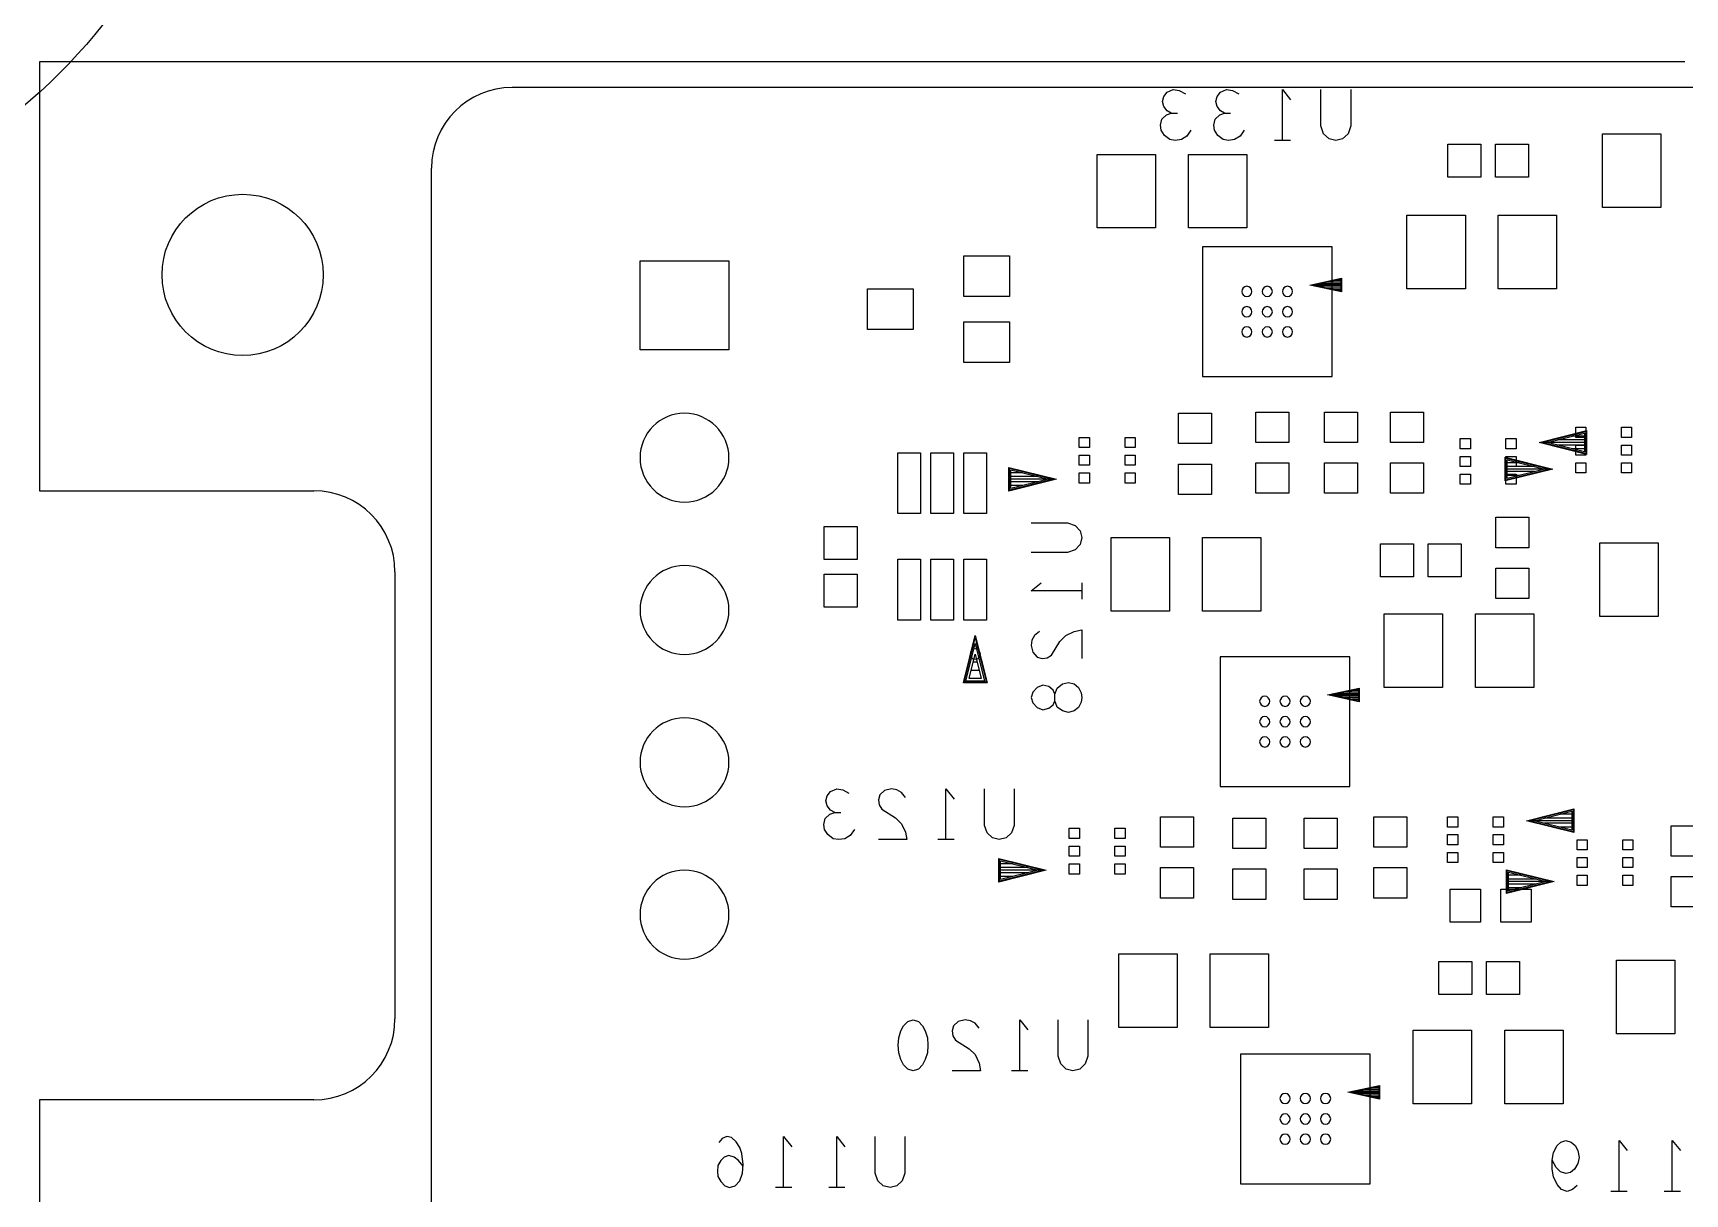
# Model space of a CAD drawing. Header units: millimetres. Extents: x -190 to 348, y -330 to 190.
# Drawn here: x -91.73 to -59.2, y 106.93 to 129.8 of the extents above; entities that cross this region are included whole.
import ezdxf

# ---------------------------------------------------------------- set-up
doc = ezdxf.new("R2010")
doc.units = ezdxf.units.MM
for name, color, linetype in [('10_MAQ_PALLET', 7, 'Continuous'), ('4_SIKCREN_BOTTOM_', 7, 'Continuous'), ('5_SOLDER_PASTE_BOTTOM_', 7, 'Continuous'), ('7______BREAKAWAY', 7, 'Continuous')]:
    doc.layers.add(name, color=color, linetype=linetype)

msp = doc.modelspace()

# ---------------------------------------------------------------- linework, layer by layer
at = {"layer": '10_MAQ_PALLET', "color": 1}
for p, q in [((-58.679, 128.725, -8.001), (-82.293, 128.725, -8.001)), ((-83.881, 80.305, -8.001), (-83.881, 127.137, -8.001))]:
    msp.add_line(p, q, dxfattribs=at)
at = {"layer": '10_MAQ_PALLET', "color": 8}
msp.add_circle((-98.839, 136.637, -2.159), 10.795, dxfattribs=at)
at = {"layer": '10_MAQ_PALLET', "color": 3}
msp.add_circle((-87.6, 125.034), 1.587, dxfattribs=at)
at = {"layer": '10_MAQ_PALLET', "color": 1}
msp.add_arc((-82.293, 127.137, -8.001), 1.587, 90, 180, dxfattribs=at)
at = {"layer": '4_SIKCREN_BOTTOM_', "color": 7}
for p, q in [((-59.2, 129.233), (-91.6, 129.233)), ((-91.6, 129.233), (-91.6, 120.782)), ((-59.2, 129.233), (-91.6, 129.233)), ((-69.489, 128.45), (-69.461, 128.549)), ((-69.461, 128.549), (-69.395, 128.633)), ((-69.395, 128.633), (-69.276, 128.684)), ((-69.276, 128.684), (-69.157, 128.666)), ((-69.157, 128.666), (-69.035, 128.6)), ((-68.44, 128.45), (-68.412, 128.549)), ((-68.412, 128.549), (-68.346, 128.633)), ((-68.346, 128.633), (-68.227, 128.684)), ((-68.227, 128.684), (-68.108, 128.666)), ((-68.108, 128.666), (-67.986, 128.6)), ((-67.125, 128.684), (-66.965, 128.483)), ((-67.125, 127.683), (-67.125, 128.684)), ((-66.368, 127.968), (-66.368, 128.684)), ((-65.781, 128.684), (-65.781, 127.968)), ((-69.502, 128.1), (-69.408, 128.184)), ((-69.461, 128.351), (-69.489, 128.45)), ((-69.395, 128.267), (-69.461, 128.351)), ((-69.408, 128.184), (-69.314, 128.217)), ((-69.314, 128.217), (-69.395, 128.267)), ((-69.314, 128.217), (-69.195, 128.217)), ((-68.453, 128.1), (-68.359, 128.184)), ((-68.412, 128.351), (-68.44, 128.45)), ((-68.346, 128.267), (-68.412, 128.351)), ((-68.359, 128.184), (-68.265, 128.217)), ((-68.265, 128.217), (-68.346, 128.267)), ((-68.265, 128.217), (-68.146, 128.217)), ((-69.527, 127.983), (-69.502, 128.1)), ((-69.515, 127.884), (-69.527, 127.983)), ((-69.449, 127.782), (-69.515, 127.884)), ((-68.928, 127.884), (-69.009, 127.767)), ((-68.478, 127.983), (-68.453, 128.1)), ((-68.466, 127.884), (-68.478, 127.983)), ((-68.4, 127.782), (-68.466, 127.884)), ((-67.879, 127.884), (-67.96, 127.767)), ((-66.314, 127.815), (-66.368, 127.968)), ((-65.781, 127.968), (-65.834, 127.815)), ((-69.342, 127.698), (-69.449, 127.782)), ((-69.235, 127.683), (-69.342, 127.698)), ((-69.116, 127.698), (-69.235, 127.683)), ((-69.009, 127.767), (-69.116, 127.698)), ((-68.293, 127.698), (-68.4, 127.782)), ((-68.186, 127.683), (-68.293, 127.698)), ((-68.067, 127.698), (-68.186, 127.683)), ((-67.96, 127.767), (-68.067, 127.698)), ((-66.965, 127.683), (-67.285, 127.683)), ((-66.208, 127.716), (-66.314, 127.815)), ((-66.076, 127.683), (-66.208, 127.716)), ((-65.941, 127.716), (-66.076, 127.683)), ((-65.834, 127.815), (-65.941, 127.716)), ((-68.699, 125.583), (-68.699, 123.033)), ((-66.149, 125.583), (-68.699, 125.583)), ((-66.149, 123.033), (-66.149, 125.583)), ((-66.589, 124.833), (-65.964, 124.968)), ((-66.528, 124.833), (-65.977, 124.953)), ((-65.977, 124.925), (-66.101, 124.925)), ((-65.977, 124.953), (-65.977, 124.833)), ((-65.964, 124.968), (-65.964, 124.699)), ((-65.964, 124.699), (-66.589, 124.833)), ((-65.977, 124.833), (-66.53, 124.833)), ((-65.977, 124.714), (-66.528, 124.833)), ((-65.977, 124.859), (-66.411, 124.859)), ((-65.977, 124.808), (-66.411, 124.808)), ((-65.977, 124.892), (-66.256, 124.892)), ((-65.977, 124.775), (-66.256, 124.775)), ((-65.977, 124.742), (-66.101, 124.742)), ((-65.977, 124.833), (-65.977, 124.714)), ((-68.699, 123.033), (-66.149, 123.033)), ((-62.073, 121.732), (-61.138, 121.966)), ((-61.138, 121.498), (-62.073, 121.732)), ((-61.151, 121.732), (-62.022, 121.732)), ((-62.019, 121.732), (-61.151, 121.95)), ((-61.151, 121.516), (-62.019, 121.732)), ((-61.915, 121.732), (-61.176, 121.917)), ((-61.176, 121.549), (-61.915, 121.732)), ((-61.176, 121.783), (-61.712, 121.783)), ((-61.176, 121.681), (-61.712, 121.681)), ((-61.176, 121.859), (-61.415, 121.859)), ((-61.176, 121.917), (-61.176, 121.732)), ((-61.176, 121.732), (-61.176, 121.549)), ((-61.151, 121.95), (-61.151, 121.732)), ((-61.151, 121.732), (-61.151, 121.516)), ((-61.138, 121.966), (-61.138, 121.498)), ((-62.738, 121.442), (-61.803, 121.209)), ((-62.738, 120.975), (-62.738, 121.442)), ((-62.725, 121.209), (-62.725, 121.425)), ((-62.725, 121.425), (-61.854, 121.209)), ((-62.7, 121.209), (-62.7, 121.392)), ((-62.7, 121.392), (-61.958, 121.209)), ((-62.459, 121.333), (-62.7, 121.333)), ((-61.176, 121.608), (-61.415, 121.608)), ((-72.512, 121.242), (-71.577, 121.008)), ((-72.512, 120.774), (-72.512, 121.242)), ((-71.577, 121.008), (-72.512, 120.774)), ((-72.499, 121.008), (-72.499, 121.227)), ((-72.499, 121.227), (-71.631, 121.008)), ((-72.499, 120.79), (-72.499, 121.008)), ((-71.631, 121.008), (-72.499, 120.79)), ((-71.628, 121.008), (-72.499, 121.008)), ((-72.474, 121.008), (-72.474, 121.194)), ((-72.474, 121.194), (-71.735, 121.008)), ((-72.235, 121.133), (-72.474, 121.133)), ((-71.938, 121.059), (-72.474, 121.059)), ((-72.474, 120.823), (-72.474, 121.008)), ((-71.735, 121.008), (-72.474, 120.823)), ((-61.803, 121.209), (-62.738, 120.975)), ((-62.725, 120.99), (-62.725, 121.209)), ((-61.854, 121.209), (-62.725, 120.99)), ((-61.854, 121.209), (-62.725, 121.209)), ((-62.161, 121.26), (-62.7, 121.26)), ((-62.7, 121.023), (-62.7, 121.209)), ((-61.958, 121.209), (-62.7, 121.023)), ((-62.161, 121.158), (-62.7, 121.158)), ((-62.459, 121.082), (-62.7, 121.082)), ((-91.6, 120.782), (-86.2, 120.782)), ((-71.938, 120.957), (-72.474, 120.957)), ((-72.235, 120.884), (-72.474, 120.884)), ((-72.075, 120.15), (-71.359, 120.15)), ((-71.359, 120.15), (-71.209, 120.096)), ((-71.209, 120.096), (-71.107, 119.99)), ((-71.107, 119.723), (-71.209, 119.616)), ((-71.107, 119.99), (-71.074, 119.858)), ((-71.074, 119.858), (-71.107, 119.723)), ((-71.359, 119.563), (-72.075, 119.563)), ((-71.209, 119.616), (-71.359, 119.563)), ((-84.6, 119.182), (-84.6, 110.383)), ((-72.075, 118.808), (-71.877, 118.969)), ((-71.074, 118.808), (-72.075, 118.808)), ((-71.074, 118.969), (-71.074, 118.648)), ((-73.409, 116.995), (-73.175, 117.93)), ((-73.393, 117.008), (-73.175, 117.879)), ((-73.36, 117.033), (-73.175, 117.775)), ((-73.175, 117.93), (-72.941, 116.995)), ((-73.175, 117.879), (-72.956, 117.008)), ((-73.175, 117.775), (-72.989, 117.033)), ((-72.06, 117.838), (-72.075, 117.732)), ((-72.009, 117.932), (-72.06, 117.838)), ((-71.91, 118.011), (-72.009, 117.932)), ((-71.676, 117.546), (-71.509, 117.813)), ((-71.509, 117.813), (-71.392, 117.932)), ((-71.392, 117.932), (-71.224, 118.011)), ((-71.224, 118.011), (-71.074, 118.039)), ((-71.074, 118.039), (-71.074, 117.478)), ((-73.294, 117.084), (-73.175, 117.564)), ((-73.175, 117.564), (-73.055, 117.084)), ((-72.075, 117.732), (-72.042, 117.599)), ((-72.042, 117.599), (-71.958, 117.505)), ((-71.958, 117.505), (-71.859, 117.478)), ((-71.859, 117.478), (-71.76, 117.493)), ((-71.76, 117.493), (-71.676, 117.546)), ((-68.349, 117.508), (-68.349, 114.958)), ((-65.801, 117.508), (-68.349, 117.508)), ((-65.801, 114.958), (-65.801, 117.508)), ((-73.096, 117.244), (-73.256, 117.244)), ((-73.134, 117.404), (-73.215, 117.404)), ((-72.941, 116.995), (-73.409, 116.995)), ((-72.956, 117.008), (-73.393, 117.008)), ((-72.989, 117.033), (-73.36, 117.033)), ((-73.055, 117.084), (-73.294, 117.084)), ((-72.042, 116.817), (-72.075, 116.71)), ((-71.958, 116.909), (-72.042, 116.817)), ((-71.841, 116.949), (-71.958, 116.909)), ((-71.725, 116.924), (-71.841, 116.949)), ((-71.643, 116.855), (-71.725, 116.924)), ((-71.608, 116.776), (-71.643, 116.855)), ((-71.608, 116.776), (-71.559, 116.896)), ((-71.608, 116.642), (-71.608, 116.776)), ((-71.608, 116.642), (-71.608, 116.776)), ((-71.559, 116.896), (-71.458, 116.977)), ((-71.458, 116.977), (-71.341, 117.003)), ((-71.341, 117.003), (-71.224, 116.977)), ((-71.224, 116.977), (-71.143, 116.909)), ((-71.143, 116.909), (-71.092, 116.802)), ((-71.092, 116.802), (-71.074, 116.71)), ((-66.238, 116.759), (-65.613, 116.893)), ((-66.18, 116.759), (-65.626, 116.876)), ((-65.626, 116.784), (-66.06, 116.784)), ((-65.626, 116.817), (-65.905, 116.817)), ((-65.626, 116.85), (-65.75, 116.85)), ((-65.626, 116.876), (-65.626, 116.759)), ((-65.613, 116.893), (-65.613, 116.624)), ((-72.075, 116.71), (-72.042, 116.604)), ((-72.042, 116.604), (-71.958, 116.51)), ((-71.958, 116.51), (-71.841, 116.469)), ((-71.841, 116.469), (-71.725, 116.497)), ((-71.725, 116.497), (-71.643, 116.563)), ((-71.643, 116.563), (-71.608, 116.642)), ((-71.559, 116.522), (-71.608, 116.642)), ((-71.458, 116.444), (-71.559, 116.522)), ((-71.143, 116.51), (-71.224, 116.444)), ((-71.092, 116.616), (-71.143, 116.51)), ((-71.074, 116.71), (-71.092, 116.616)), ((-65.613, 116.624), (-66.238, 116.759)), ((-65.626, 116.639), (-66.18, 116.759)), ((-65.626, 116.759), (-66.18, 116.759)), ((-65.626, 116.733), (-66.06, 116.733)), ((-65.626, 116.7), (-65.905, 116.7)), ((-65.626, 116.667), (-65.75, 116.667)), ((-65.626, 116.759), (-65.626, 116.639)), ((-71.341, 116.416), (-71.458, 116.444)), ((-71.224, 116.444), (-71.341, 116.416)), ((-76.088, 114.775), (-76.022, 114.859)), ((-76.022, 114.859), (-75.903, 114.91)), ((-75.903, 114.91), (-75.781, 114.892)), ((-75.781, 114.892), (-75.662, 114.826)), ((-74.96, 114.877), (-75.052, 114.793)), ((-74.826, 114.91), (-74.96, 114.877)), ((-74.719, 114.892), (-74.826, 114.91)), ((-74.625, 114.841), (-74.719, 114.892)), ((-74.546, 114.742), (-74.625, 114.841)), ((-73.751, 114.91), (-73.591, 114.709)), ((-73.751, 113.909), (-73.751, 114.91)), ((-72.995, 114.191), (-72.995, 114.91)), ((-72.408, 114.91), (-72.408, 114.191)), ((-68.349, 114.958), (-65.801, 114.958)), ((-76.116, 114.676), (-76.088, 114.775)), ((-76.088, 114.574), (-76.116, 114.676)), ((-76.022, 114.493), (-76.088, 114.574)), ((-75.052, 114.793), (-75.08, 114.691)), ((-75.08, 114.691), (-75.067, 114.592)), ((-75.067, 114.592), (-75.014, 114.508)), ((-75.014, 114.508), (-74.747, 114.341)), ((-62.321, 114.282), (-61.387, 114.516)), ((-62.271, 114.282), (-61.399, 114.501)), ((-61.399, 114.501), (-61.399, 114.282)), ((-61.387, 114.516), (-61.387, 114.049)), ((-76.154, 114.209), (-76.129, 114.325)), ((-76.142, 114.107), (-76.154, 114.209)), ((-76.129, 114.325), (-76.035, 114.409)), ((-76.035, 114.409), (-75.941, 114.442)), ((-75.941, 114.442), (-76.022, 114.493)), ((-75.941, 114.442), (-75.822, 114.442)), ((-74.747, 114.341), (-74.625, 114.224)), ((-74.625, 114.224), (-74.546, 114.059)), ((-72.941, 114.041), (-72.995, 114.191)), ((-72.408, 114.191), (-72.461, 114.041)), ((-61.387, 114.049), (-62.321, 114.282)), ((-61.399, 114.066), (-62.271, 114.282)), ((-61.399, 114.282), (-62.271, 114.282)), ((-62.166, 114.282), (-61.425, 114.468)), ((-61.425, 114.097), (-62.166, 114.282)), ((-61.425, 114.333), (-61.963, 114.333)), ((-61.425, 114.231), (-61.963, 114.231)), ((-61.425, 114.409), (-61.666, 114.409)), ((-61.425, 114.468), (-61.425, 114.282)), ((-61.425, 114.282), (-61.425, 114.097)), ((-61.399, 114.282), (-61.399, 114.066)), ((-76.076, 114.008), (-76.142, 114.107)), ((-75.969, 113.924), (-76.076, 114.008)), ((-75.862, 113.909), (-75.969, 113.924)), ((-75.743, 113.924), (-75.862, 113.909)), ((-75.636, 113.993), (-75.743, 113.924)), ((-75.555, 114.107), (-75.636, 113.993)), ((-74.519, 113.909), (-75.08, 113.909)), ((-74.546, 114.059), (-74.519, 113.909)), ((-73.591, 113.909), (-73.911, 113.909)), ((-72.834, 113.942), (-72.941, 114.041)), ((-72.702, 113.909), (-72.834, 113.942)), ((-72.568, 113.942), (-72.702, 113.909)), ((-72.461, 114.041), (-72.568, 113.942)), ((-61.425, 114.158), (-61.666, 114.158)), ((-72.713, 113.541), (-71.778, 113.307)), ((-72.713, 113.073), (-72.713, 113.541)), ((-72.7, 113.307), (-72.7, 113.525)), ((-72.7, 113.525), (-71.829, 113.307)), ((-71.778, 113.307), (-72.713, 113.073)), ((-72.7, 113.091), (-72.7, 113.307)), ((-71.829, 113.307), (-72.7, 113.091)), ((-71.829, 113.307), (-72.7, 113.307)), ((-72.674, 113.307), (-72.674, 113.492)), ((-72.674, 113.492), (-71.935, 113.307)), ((-72.433, 113.434), (-72.674, 113.434)), ((-72.139, 113.358), (-72.674, 113.358)), ((-72.674, 113.124), (-72.674, 113.307)), ((-71.935, 113.307), (-72.674, 113.124)), ((-72.139, 113.256), (-72.674, 113.256)), ((-62.713, 113.317), (-61.778, 113.083)), ((-62.713, 112.85), (-62.713, 113.317)), ((-62.7, 113.083), (-62.7, 113.299)), ((-62.7, 113.299), (-61.829, 113.083)), ((-62.674, 113.083), (-62.674, 113.269)), ((-62.674, 113.269), (-61.935, 113.083)), ((-62.433, 113.208), (-62.674, 113.208)), ((-72.433, 113.182), (-72.674, 113.182)), ((-61.778, 113.083), (-62.713, 112.85)), ((-62.7, 112.865), (-62.7, 113.083)), ((-61.829, 113.083), (-62.7, 112.865)), ((-61.829, 113.083), (-62.7, 113.083)), ((-62.139, 113.134), (-62.674, 113.134)), ((-62.674, 112.898), (-62.674, 113.083)), ((-61.935, 113.083), (-62.674, 112.898)), ((-62.139, 113.033), (-62.674, 113.033)), ((-62.433, 112.959), (-62.674, 112.959)), ((-74.585, 110.241), (-74.503, 110.325)), ((-74.503, 110.325), (-74.397, 110.358)), ((-74.397, 110.358), (-74.29, 110.325)), ((-74.29, 110.325), (-74.211, 110.241)), ((-73.508, 110.325), (-73.602, 110.241)), ((-73.376, 110.358), (-73.508, 110.325)), ((-73.269, 110.343), (-73.376, 110.358)), ((-73.175, 110.292), (-73.269, 110.343)), ((-73.094, 110.193), (-73.175, 110.292)), ((-72.299, 110.358), (-72.139, 110.16)), ((-72.299, 109.357), (-72.299, 110.358)), ((-71.544, 109.642), (-71.544, 110.358)), ((-70.957, 110.358), (-70.957, 109.642)), ((-74.691, 109.858), (-74.676, 110.007)), ((-74.676, 110.007), (-74.638, 110.142)), ((-74.638, 110.142), (-74.585, 110.241)), ((-74.211, 110.241), (-74.158, 110.142)), ((-74.158, 110.142), (-74.117, 110.007)), ((-74.117, 110.007), (-74.105, 109.858)), ((-73.602, 110.241), (-73.627, 110.142)), ((-73.627, 110.142), (-73.614, 110.043)), ((-73.614, 110.043), (-73.561, 109.959)), ((-73.561, 109.959), (-73.294, 109.791)), ((-74.676, 109.708), (-74.691, 109.858)), ((-74.638, 109.576), (-74.676, 109.708)), ((-74.117, 109.708), (-74.158, 109.576)), ((-74.105, 109.858), (-74.117, 109.708)), ((-73.294, 109.791), (-73.175, 109.675)), ((-73.175, 109.675), (-73.094, 109.507)), ((-71.491, 109.492), (-71.544, 109.642)), ((-70.957, 109.642), (-71.011, 109.492)), ((-67.95, 109.682), (-67.95, 107.132)), ((-65.4, 109.682), (-67.95, 109.682)), ((-65.4, 107.132), (-65.4, 109.682)), ((-74.585, 109.474), (-74.638, 109.576)), ((-74.503, 109.39), (-74.585, 109.474)), ((-74.397, 109.357), (-74.503, 109.39)), ((-74.29, 109.39), (-74.397, 109.357)), ((-74.211, 109.474), (-74.29, 109.39)), ((-74.158, 109.576), (-74.211, 109.474)), ((-73.068, 109.357), (-73.627, 109.357)), ((-73.094, 109.507), (-73.068, 109.357)), ((-72.139, 109.357), (-72.459, 109.357)), ((-71.384, 109.39), (-71.491, 109.492)), ((-71.25, 109.357), (-71.384, 109.39)), ((-71.117, 109.39), (-71.25, 109.357)), ((-71.011, 109.492), (-71.117, 109.39)), ((-65.839, 108.933), (-65.212, 109.068)), ((-65.778, 108.933), (-65.225, 109.052)), ((-65.225, 108.991), (-65.507, 108.991)), ((-65.225, 109.024), (-65.352, 109.024)), ((-65.225, 109.052), (-65.225, 108.933)), ((-65.212, 109.068), (-65.212, 108.798)), ((-91.6, 108.783), (-91.6, 74.384)), ((-86.2, 108.783), (-91.6, 108.783)), ((-65.212, 108.798), (-65.839, 108.933)), ((-65.225, 108.933), (-65.781, 108.933)), ((-65.225, 108.814), (-65.778, 108.933)), ((-65.225, 108.958), (-65.659, 108.958)), ((-65.225, 108.908), (-65.659, 108.908)), ((-65.225, 108.875), (-65.507, 108.875)), ((-65.225, 108.842), (-65.352, 108.842)), ((-65.225, 108.933), (-65.225, 108.814)), ((-78.158, 108.026), (-78.224, 107.942)), ((-78.064, 108.059), (-78.158, 108.026)), ((-77.973, 108.041), (-78.064, 108.059)), ((-77.879, 107.958), (-77.973, 108.041)), ((-76.949, 108.059), (-76.789, 107.859)), ((-76.949, 107.058), (-76.949, 108.059)), ((-75.9, 108.059), (-75.74, 107.859)), ((-75.9, 107.058), (-75.9, 108.059)), ((-75.146, 107.34), (-75.146, 108.059)), ((-74.559, 108.059), (-74.559, 107.34)), ((-78.026, 107.691), (-78.118, 107.658)), ((-77.92, 107.658), (-78.026, 107.691)), ((-77.813, 107.843), (-77.879, 107.958)), ((-77.772, 107.726), (-77.813, 107.843)), ((-77.744, 107.508), (-77.772, 107.726)), ((-61.813, 107.599), (-61.788, 107.749)), ((-61.788, 107.749), (-61.719, 107.884)), ((-61.719, 107.884), (-61.641, 107.95)), ((-61.641, 107.95), (-61.547, 107.983)), ((-61.547, 107.983), (-61.44, 107.95)), ((-61.44, 107.95), (-61.361, 107.884)), ((-61.361, 107.884), (-61.308, 107.785)), ((-61.308, 107.785), (-61.28, 107.65)), ((-60.498, 107.983), (-60.338, 107.785)), ((-60.498, 106.982), (-60.498, 107.983)), ((-59.449, 107.983), (-59.289, 107.785)), ((-59.449, 106.982), (-59.449, 107.983)), ((-78.24, 107.493), (-78.252, 107.376)), ((-78.252, 107.376), (-78.24, 107.274)), ((-78.186, 107.592), (-78.24, 107.493)), ((-78.118, 107.658), (-78.186, 107.592)), ((-77.838, 107.592), (-77.92, 107.658)), ((-77.744, 107.475), (-77.838, 107.592)), ((-77.813, 107.191), (-77.76, 107.34)), ((-77.76, 107.34), (-77.744, 107.508)), ((-75.093, 107.191), (-75.146, 107.34)), ((-74.559, 107.34), (-74.612, 107.191)), ((-61.735, 107.45), (-61.813, 107.599)), ((-61.813, 107.417), (-61.813, 107.599)), ((-61.788, 107.267), (-61.813, 107.417)), ((-61.653, 107.366), (-61.735, 107.45)), ((-61.547, 107.333), (-61.653, 107.366)), ((-61.453, 107.351), (-61.547, 107.333)), ((-61.374, 107.417), (-61.453, 107.351)), ((-61.308, 107.533), (-61.374, 107.417)), ((-61.28, 107.65), (-61.308, 107.533)), ((-78.24, 107.274), (-78.186, 107.175)), ((-78.186, 107.175), (-78.105, 107.091)), ((-78.105, 107.091), (-78.011, 107.058)), ((-78.011, 107.058), (-77.904, 107.091)), ((-77.904, 107.091), (-77.813, 107.191)), ((-76.789, 107.058), (-77.109, 107.058)), ((-75.74, 107.058), (-76.06, 107.058)), ((-74.986, 107.091), (-75.093, 107.191)), ((-74.851, 107.058), (-74.986, 107.091)), ((-74.719, 107.091), (-74.851, 107.058)), ((-74.612, 107.191), (-74.719, 107.091)), ((-67.95, 107.132), (-65.4, 107.132)), ((-61.719, 107.117), (-61.788, 107.267)), ((-61.628, 107.015), (-61.719, 107.117)), ((-61.521, 106.982), (-61.628, 107.015)), ((-61.415, 107.015), (-61.521, 106.982)), ((-61.321, 107.099), (-61.415, 107.015)), ((-60.338, 106.982), (-60.658, 106.982)), ((-59.289, 106.982), (-59.609, 106.982))]:
    msp.add_line(p, q, dxfattribs=at)
for centre, radius, start, end in [((-86.2, 119.182), 1.6, 0.0013, 89.9987), ((-73.175, 117.564), 0.102, 0, 180), ((-73.175, 117.564), 0.102, 180, 0), ((-86.2, 110.383), 1.6, 270.0013, 359.9987)]:
    msp.add_arc(centre, radius, start, end, dxfattribs=at)
at = {"layer": '5_SOLDER_PASTE_BOTTOM_', "color": 4}
for p, q in [((-59.2, 129.233), (-91.6, 129.233)), ((-91.6, 129.233), (-91.6, 120.782)), ((-59.2, 129.233), (-91.6, 129.233)), ((-63.871, 126.957), (-63.871, 127.607)), ((-63.871, 127.607), (-63.221, 127.607)), ((-63.221, 127.607), (-63.221, 126.957)), ((-62.931, 126.957), (-62.931, 127.607)), ((-62.931, 127.607), (-62.281, 127.607)), ((-62.281, 127.607), (-62.281, 126.957)), ((-60.824, 126.359), (-60.824, 127.809)), ((-60.824, 127.809), (-59.674, 127.809)), ((-59.674, 127.809), (-59.674, 126.359)), ((-70.776, 125.957), (-70.776, 127.408)), ((-70.776, 127.408), (-69.626, 127.408)), ((-69.626, 127.408), (-69.626, 125.957)), ((-68.975, 125.957), (-68.975, 127.408)), ((-68.975, 127.408), (-67.825, 127.408)), ((-67.825, 127.408), (-67.825, 125.957)), ((-63.221, 126.957), (-63.871, 126.957)), ((-62.281, 126.957), (-62.931, 126.957)), ((-64.674, 124.759), (-64.674, 126.209)), ((-64.674, 126.209), (-63.524, 126.209)), ((-63.524, 126.209), (-63.524, 124.759)), ((-62.876, 124.759), (-62.876, 126.209)), ((-62.876, 126.209), (-61.726, 126.209)), ((-61.726, 126.209), (-61.726, 124.759)), ((-59.674, 126.359), (-60.824, 126.359)), ((-69.626, 125.957), (-70.776, 125.957)), ((-67.825, 125.957), (-68.975, 125.957)), ((-73.398, 124.609), (-73.398, 125.409)), ((-73.398, 125.409), (-72.499, 125.409)), ((-72.499, 125.409), (-72.499, 124.609)), ((-75.298, 123.958), (-75.298, 124.758)), ((-75.298, 124.758), (-74.399, 124.758)), ((-74.399, 124.758), (-74.399, 123.958)), ((-72.499, 124.609), (-73.398, 124.609)), ((-63.524, 124.759), (-64.674, 124.759)), ((-61.726, 124.759), (-62.876, 124.759)), ((-74.399, 123.958), (-75.298, 123.958)), ((-73.398, 123.308), (-73.398, 124.108)), ((-73.398, 124.108), (-72.499, 124.108)), ((-72.499, 124.108), (-72.499, 123.308)), ((-72.499, 123.308), (-73.398, 123.308)), ((-69.174, 121.709), (-69.174, 122.309)), ((-69.174, 122.309), (-68.524, 122.309)), ((-68.524, 122.309), (-68.524, 121.709)), ((-67.65, 121.732), (-67.65, 122.332)), ((-67.65, 122.332), (-67, 122.332)), ((-67, 122.332), (-67, 121.732)), ((-66.299, 121.732), (-66.299, 122.332)), ((-66.299, 122.332), (-65.649, 122.332)), ((-65.649, 122.332), (-65.649, 121.732)), ((-65.001, 121.732), (-65.001, 122.332)), ((-65.001, 122.332), (-64.351, 122.332)), ((-64.351, 122.332), (-64.351, 121.732)), ((-61.35, 121.833), (-61.35, 122.033)), ((-61.35, 122.033), (-61.15, 122.033)), ((-61.15, 122.033), (-61.15, 121.833)), ((-60.45, 121.833), (-60.45, 122.033)), ((-60.45, 122.033), (-60.25, 122.033)), ((-60.25, 122.033), (-60.25, 121.833)), ((-71.126, 121.632), (-71.126, 121.832)), ((-71.126, 121.832), (-70.926, 121.832)), ((-70.926, 121.832), (-70.926, 121.632)), ((-70.224, 121.632), (-70.224, 121.832)), ((-70.224, 121.832), (-70.024, 121.832)), ((-70.024, 121.832), (-70.024, 121.632)), ((-68.524, 121.709), (-69.174, 121.709)), ((-67, 121.732), (-67.65, 121.732)), ((-65.649, 121.732), (-66.299, 121.732)), ((-64.351, 121.732), (-65.001, 121.732)), ((-63.625, 121.609), (-63.625, 121.809)), ((-63.625, 121.809), (-63.425, 121.809)), ((-63.425, 121.809), (-63.425, 121.609)), ((-62.726, 121.609), (-62.726, 121.809)), ((-62.726, 121.809), (-62.526, 121.809)), ((-62.526, 121.809), (-62.526, 121.609)), ((-61.15, 121.833), (-61.35, 121.833)), ((-61.35, 121.482), (-61.35, 121.682)), ((-61.35, 121.682), (-61.15, 121.682)), ((-61.15, 121.682), (-61.15, 121.482)), ((-60.25, 121.833), (-60.45, 121.833)), ((-60.45, 121.482), (-60.45, 121.682)), ((-60.45, 121.682), (-60.25, 121.682)), ((-60.25, 121.682), (-60.25, 121.482)), ((-74.7, 120.332), (-74.7, 121.531)), ((-74.7, 121.531), (-74.25, 121.531)), ((-74.25, 121.531), (-74.25, 120.332)), ((-74.05, 120.332), (-74.05, 121.531)), ((-74.05, 121.531), (-73.6, 121.531)), ((-73.6, 121.531), (-73.6, 120.332)), ((-73.4, 120.332), (-73.4, 121.531)), ((-73.4, 121.531), (-72.95, 121.531)), ((-72.95, 121.531), (-72.95, 120.332)), ((-70.926, 121.632), (-71.126, 121.632)), ((-71.126, 121.284), (-71.126, 121.484)), ((-71.126, 121.484), (-70.926, 121.484)), ((-70.926, 121.484), (-70.926, 121.284)), ((-70.024, 121.632), (-70.224, 121.632)), ((-70.224, 121.284), (-70.224, 121.484)), ((-70.224, 121.484), (-70.024, 121.484)), ((-70.024, 121.484), (-70.024, 121.284)), ((-67.65, 120.734), (-67.65, 121.334)), ((-67.65, 121.334), (-67, 121.334)), ((-67, 121.334), (-67, 120.734)), ((-66.299, 120.734), (-66.299, 121.334)), ((-66.299, 121.334), (-65.649, 121.334)), ((-65.649, 121.334), (-65.649, 120.734)), ((-65.001, 120.734), (-65.001, 121.334)), ((-65.001, 121.334), (-64.351, 121.334)), ((-64.351, 121.334), (-64.351, 120.734)), ((-63.425, 121.609), (-63.625, 121.609)), ((-63.625, 121.259), (-63.625, 121.459)), ((-63.625, 121.459), (-63.425, 121.459)), ((-63.425, 121.459), (-63.425, 121.259)), ((-62.526, 121.609), (-62.726, 121.609)), ((-62.726, 121.259), (-62.726, 121.459)), ((-62.726, 121.459), (-62.526, 121.459)), ((-62.526, 121.459), (-62.526, 121.259)), ((-61.15, 121.482), (-61.35, 121.482)), ((-61.35, 121.134), (-61.35, 121.334)), ((-61.35, 121.334), (-61.15, 121.334)), ((-61.15, 121.334), (-61.15, 121.134)), ((-60.25, 121.482), (-60.45, 121.482)), ((-60.45, 121.134), (-60.45, 121.334)), ((-60.45, 121.334), (-60.25, 121.334)), ((-60.25, 121.334), (-60.25, 121.134)), ((-70.926, 121.284), (-71.126, 121.284)), ((-71.126, 120.934), (-71.126, 121.134)), ((-71.126, 121.134), (-70.926, 121.134)), ((-70.926, 121.134), (-70.926, 120.934)), ((-70.024, 121.284), (-70.224, 121.284)), ((-70.224, 120.934), (-70.224, 121.134)), ((-70.224, 121.134), (-70.024, 121.134)), ((-70.024, 121.134), (-70.024, 120.934)), ((-69.174, 120.708), (-69.174, 121.308)), ((-69.174, 121.308), (-68.524, 121.308)), ((-68.524, 121.308), (-68.524, 120.708)), ((-63.425, 121.259), (-63.625, 121.259)), ((-63.625, 120.908), (-63.625, 121.108)), ((-63.625, 121.108), (-63.425, 121.108)), ((-63.425, 121.108), (-63.425, 120.908)), ((-62.526, 121.259), (-62.726, 121.259)), ((-62.726, 120.908), (-62.726, 121.108)), ((-62.726, 121.108), (-62.526, 121.108)), ((-62.526, 121.108), (-62.526, 120.908)), ((-61.15, 121.134), (-61.35, 121.134)), ((-60.25, 121.134), (-60.45, 121.134)), ((-91.6, 120.782), (-86.2, 120.782)), ((-70.926, 120.934), (-71.126, 120.934)), ((-70.024, 120.934), (-70.224, 120.934)), ((-68.524, 120.708), (-69.174, 120.708)), ((-67, 120.734), (-67.65, 120.734)), ((-65.649, 120.734), (-66.299, 120.734)), ((-64.351, 120.734), (-65.001, 120.734)), ((-63.425, 120.908), (-63.625, 120.908)), ((-62.526, 120.908), (-62.726, 120.908)), ((-76.149, 119.428), (-76.149, 120.078)), ((-76.149, 120.078), (-75.499, 120.078)), ((-75.499, 120.078), (-75.499, 119.428)), ((-74.25, 120.332), (-74.7, 120.332)), ((-73.6, 120.332), (-74.05, 120.332)), ((-72.95, 120.332), (-73.4, 120.332)), ((-62.926, 119.659), (-62.926, 120.259)), ((-62.926, 120.259), (-62.276, 120.259)), ((-62.276, 120.259), (-62.276, 119.659)), ((-70.501, 118.409), (-70.501, 119.859)), ((-70.501, 119.859), (-69.351, 119.859)), ((-69.351, 119.859), (-69.351, 118.409)), ((-68.7, 118.409), (-68.7, 119.859)), ((-68.7, 119.859), (-67.55, 119.859)), ((-67.55, 119.859), (-67.55, 118.409)), ((-65.194, 119.083), (-65.194, 119.733)), ((-65.194, 119.733), (-64.544, 119.733)), ((-64.544, 119.733), (-64.544, 119.083)), ((-64.254, 119.083), (-64.254, 119.733)), ((-64.254, 119.733), (-63.604, 119.733)), ((-63.604, 119.733), (-63.604, 119.083)), ((-60.875, 118.307), (-60.875, 119.757)), ((-60.875, 119.757), (-59.725, 119.757)), ((-59.725, 119.757), (-59.725, 118.307)), ((-75.499, 119.428), (-76.149, 119.428)), ((-74.7, 118.234), (-74.7, 119.433)), ((-74.7, 119.433), (-74.25, 119.433)), ((-74.25, 119.433), (-74.25, 118.234)), ((-74.05, 118.234), (-74.05, 119.433)), ((-74.05, 119.433), (-73.6, 119.433)), ((-73.6, 119.433), (-73.6, 118.234)), ((-73.4, 118.234), (-73.4, 119.433)), ((-73.4, 119.433), (-72.95, 119.433)), ((-72.95, 119.433), (-72.95, 118.234)), ((-62.276, 119.659), (-62.926, 119.659)), ((-84.6, 119.182), (-84.6, 110.383)), ((-76.149, 118.489), (-76.149, 119.139)), ((-76.149, 119.139), (-75.499, 119.139)), ((-75.499, 119.139), (-75.499, 118.489)), ((-64.544, 119.083), (-65.194, 119.083)), ((-63.604, 119.083), (-64.254, 119.083)), ((-62.926, 118.658), (-62.926, 119.258)), ((-62.926, 119.258), (-62.276, 119.258)), ((-62.276, 119.258), (-62.276, 118.658)), ((-75.499, 118.489), (-76.149, 118.489)), ((-69.351, 118.409), (-70.501, 118.409)), ((-67.55, 118.409), (-68.7, 118.409)), ((-62.276, 118.658), (-62.926, 118.658)), ((-74.25, 118.234), (-74.7, 118.234)), ((-73.6, 118.234), (-74.05, 118.234)), ((-72.95, 118.234), (-73.4, 118.234)), ((-65.124, 116.907), (-65.124, 118.357)), ((-65.124, 118.357), (-63.974, 118.357)), ((-63.974, 118.357), (-63.974, 116.907)), ((-63.326, 116.907), (-63.326, 118.357)), ((-63.326, 118.357), (-62.176, 118.357)), ((-62.176, 118.357), (-62.176, 116.907)), ((-59.725, 118.307), (-60.875, 118.307)), ((-63.974, 116.907), (-65.124, 116.907)), ((-62.176, 116.907), (-63.326, 116.907)), ((-69.525, 113.759), (-69.525, 114.359)), ((-69.525, 114.359), (-68.875, 114.359)), ((-68.875, 114.359), (-68.875, 113.759)), ((-68.1, 113.733), (-68.1, 114.333)), ((-68.1, 114.333), (-67.45, 114.333)), ((-67.45, 114.333), (-67.45, 113.733)), ((-66.7, 113.733), (-66.7, 114.333)), ((-66.7, 114.333), (-66.05, 114.333)), ((-66.05, 114.333), (-66.05, 113.733)), ((-65.326, 113.759), (-65.326, 114.359)), ((-65.326, 114.359), (-64.676, 114.359)), ((-64.676, 114.359), (-64.676, 113.759)), ((-63.874, 114.157), (-63.874, 114.357)), ((-63.874, 114.357), (-63.674, 114.357)), ((-63.674, 114.357), (-63.674, 114.157)), ((-62.975, 114.157), (-62.975, 114.357)), ((-62.975, 114.357), (-62.775, 114.357)), ((-62.775, 114.357), (-62.775, 114.157)), ((-59.474, 113.583), (-59.474, 114.183)), ((-59.474, 114.183), (-58.824, 114.183)), ((-71.324, 113.933), (-71.324, 114.133)), ((-71.324, 114.133), (-71.124, 114.133)), ((-71.124, 113.933), (-71.324, 113.933)), ((-71.124, 114.133), (-71.124, 113.933)), ((-70.425, 113.933), (-70.425, 114.133)), ((-70.425, 114.133), (-70.225, 114.133)), ((-70.225, 113.933), (-70.425, 113.933)), ((-70.225, 114.133), (-70.225, 113.933)), ((-63.674, 114.157), (-63.874, 114.157)), ((-63.874, 113.809), (-63.874, 114.009)), ((-63.874, 114.009), (-63.674, 114.009)), ((-63.674, 114.009), (-63.674, 113.809)), ((-62.775, 114.157), (-62.975, 114.157)), ((-62.975, 113.809), (-62.975, 114.009)), ((-62.975, 114.009), (-62.775, 114.009)), ((-62.775, 114.009), (-62.775, 113.809)), ((-61.324, 113.707), (-61.324, 113.907)), ((-61.324, 113.907), (-61.124, 113.907)), ((-61.124, 113.907), (-61.124, 113.707)), ((-60.425, 113.707), (-60.425, 113.907)), ((-60.425, 113.907), (-60.225, 113.907)), ((-60.225, 113.907), (-60.225, 113.707)), ((-71.324, 113.583), (-71.324, 113.783)), ((-71.324, 113.783), (-71.124, 113.783)), ((-71.124, 113.583), (-71.324, 113.583)), ((-71.124, 113.783), (-71.124, 113.583)), ((-70.425, 113.583), (-70.425, 113.783)), ((-70.425, 113.783), (-70.225, 113.783)), ((-70.225, 113.583), (-70.425, 113.583)), ((-70.225, 113.783), (-70.225, 113.583)), ((-68.875, 113.759), (-69.525, 113.759)), ((-67.45, 113.733), (-68.1, 113.733)), ((-66.05, 113.733), (-66.7, 113.733)), ((-64.676, 113.759), (-65.326, 113.759)), ((-63.674, 113.809), (-63.874, 113.809)), ((-63.874, 113.458), (-63.874, 113.658)), ((-63.874, 113.658), (-63.674, 113.658)), ((-63.674, 113.658), (-63.674, 113.458)), ((-62.775, 113.809), (-62.975, 113.809)), ((-62.975, 113.458), (-62.975, 113.658)), ((-62.975, 113.658), (-62.775, 113.658)), ((-62.775, 113.658), (-62.775, 113.458)), ((-61.124, 113.707), (-61.324, 113.707)), ((-61.324, 113.359), (-61.324, 113.559)), ((-61.324, 113.559), (-61.124, 113.559)), ((-61.124, 113.559), (-61.124, 113.359)), ((-60.225, 113.707), (-60.425, 113.707)), ((-60.425, 113.359), (-60.425, 113.559)), ((-60.425, 113.559), (-60.225, 113.559)), ((-60.225, 113.559), (-60.225, 113.359)), ((-58.824, 113.583), (-59.474, 113.583)), ((-71.324, 113.232), (-71.324, 113.432)), ((-71.324, 113.432), (-71.124, 113.432)), ((-71.124, 113.232), (-71.324, 113.232)), ((-71.124, 113.432), (-71.124, 113.232)), ((-70.425, 113.232), (-70.425, 113.432)), ((-70.425, 113.432), (-70.225, 113.432)), ((-70.225, 113.232), (-70.425, 113.232)), ((-70.225, 113.432), (-70.225, 113.232)), ((-69.525, 112.758), (-69.525, 113.358)), ((-69.525, 113.358), (-68.875, 113.358)), ((-68.875, 113.358), (-68.875, 112.758)), ((-68.1, 112.733), (-68.1, 113.333)), ((-68.1, 113.333), (-67.45, 113.333)), ((-67.45, 113.333), (-67.45, 112.733)), ((-66.7, 112.733), (-66.7, 113.333)), ((-66.7, 113.333), (-66.05, 113.333)), ((-66.05, 113.333), (-66.05, 112.733)), ((-65.326, 112.758), (-65.326, 113.358)), ((-65.326, 113.358), (-64.676, 113.358)), ((-64.676, 113.358), (-64.676, 112.758)), ((-63.674, 113.458), (-63.874, 113.458)), ((-62.775, 113.458), (-62.975, 113.458)), ((-61.124, 113.359), (-61.324, 113.359)), ((-61.324, 113.009), (-61.324, 113.209)), ((-61.324, 113.209), (-61.124, 113.209)), ((-61.124, 113.209), (-61.124, 113.009)), ((-60.225, 113.359), (-60.425, 113.359)), ((-60.425, 113.009), (-60.425, 113.209)), ((-60.425, 113.209), (-60.225, 113.209)), ((-60.225, 113.209), (-60.225, 113.009)), ((-63.825, 112.283), (-63.825, 112.933)), ((-63.825, 112.933), (-63.225, 112.933)), ((-63.225, 112.933), (-63.225, 112.283)), ((-62.825, 112.283), (-62.825, 112.933)), ((-62.825, 112.933), (-62.225, 112.933)), ((-62.225, 112.933), (-62.225, 112.283)), ((-61.124, 113.009), (-61.324, 113.009)), ((-60.225, 113.009), (-60.425, 113.009)), ((-59.474, 112.583), (-59.474, 113.183)), ((-59.474, 113.183), (-58.824, 113.183)), ((-68.875, 112.758), (-69.525, 112.758)), ((-67.45, 112.733), (-68.1, 112.733)), ((-66.05, 112.733), (-66.7, 112.733)), ((-64.676, 112.758), (-65.326, 112.758)), ((-58.824, 112.583), (-59.474, 112.583)), ((-63.225, 112.283), (-63.825, 112.283)), ((-62.225, 112.283), (-62.825, 112.283)), ((-70.349, 110.207), (-70.349, 111.657)), ((-70.349, 111.657), (-69.199, 111.657)), ((-69.199, 111.657), (-69.199, 110.207)), ((-68.55, 110.207), (-68.55, 111.657)), ((-68.55, 111.657), (-67.4, 111.657)), ((-67.4, 111.657), (-67.4, 110.207)), ((-64.046, 110.858), (-64.046, 111.508)), ((-64.046, 111.508), (-63.396, 111.508)), ((-63.396, 111.508), (-63.396, 110.858)), ((-63.106, 110.858), (-63.106, 111.508)), ((-63.106, 111.508), (-62.456, 111.508)), ((-62.456, 111.508), (-62.456, 110.858)), ((-60.549, 110.082), (-60.549, 111.533)), ((-60.549, 111.533), (-59.399, 111.533)), ((-59.399, 111.533), (-59.399, 110.082)), ((-63.396, 110.858), (-64.046, 110.858)), ((-62.456, 110.858), (-63.106, 110.858)), ((-69.199, 110.207), (-70.349, 110.207)), ((-67.4, 110.207), (-68.55, 110.207)), ((-64.55, 108.708), (-64.55, 110.158)), ((-64.55, 110.158), (-63.4, 110.158)), ((-63.4, 110.158), (-63.4, 108.708)), ((-62.749, 108.708), (-62.749, 110.158)), ((-62.749, 110.158), (-61.599, 110.158)), ((-61.599, 110.158), (-61.599, 108.708)), ((-59.399, 110.082), (-60.549, 110.082)), ((-91.6, 108.783), (-91.6, 74.384)), ((-86.2, 108.783), (-91.6, 108.783)), ((-63.4, 108.708), (-64.55, 108.708)), ((-61.599, 108.708), (-62.749, 108.708))]:
    msp.add_line(p, q, dxfattribs=at)
at = {"layer": '5_SOLDER_PASTE_BOTTOM_', "color": 1}
for p, q in [((-79.775, 123.557), (-79.775, 125.307)), ((-79.775, 125.307), (-78.025, 125.307)), ((-78.025, 125.307), (-78.025, 123.557)), ((-78.025, 123.557), (-79.775, 123.557))]:
    msp.add_line(p, q, dxfattribs=at)
at = {"layer": '5_SOLDER_PASTE_BOTTOM_', "color": 4}
for centre, radius, start, end in [((-67.826, 124.709), 0.1, 0, 180), ((-67.826, 124.709), 0.1, 180, 0), ((-67.424, 124.709), 0.1, 0, 180), ((-67.424, 124.709), 0.1, 180, 0), ((-67.026, 124.709), 0.1, 0, 180), ((-67.026, 124.709), 0.1, 180, 0), ((-67.826, 124.308), 0.1, 0, 180), ((-67.826, 124.308), 0.1, 180, 0), ((-67.424, 124.308), 0.1, 0, 180), ((-67.424, 124.308), 0.1, 180, 0), ((-67.026, 124.308), 0.1, 0, 180), ((-67.026, 124.308), 0.1, 180, 0), ((-67.826, 123.909), 0.1, 0, 180), ((-67.424, 123.909), 0.1, 0, 180), ((-67.026, 123.909), 0.1, 0, 180), ((-67.826, 123.909), 0.1, 180, 0), ((-67.424, 123.909), 0.1, 180, 0), ((-67.026, 123.909), 0.1, 180, 0), ((-86.2, 119.182), 1.6, 0.0013, 89.9987), ((-67.475, 116.634), 0.1, 0, 180), ((-67.475, 116.634), 0.1, 180, 0), ((-67.074, 116.634), 0.1, 0, 180), ((-67.074, 116.634), 0.1, 180, 0), ((-66.675, 116.634), 0.1, 0, 180), ((-66.675, 116.634), 0.1, 180, 0), ((-67.475, 116.233), 0.1, 0, 180), ((-67.475, 116.233), 0.1, 180, 0), ((-67.074, 116.233), 0.1, 0, 180), ((-67.074, 116.233), 0.1, 180, 0), ((-66.675, 116.233), 0.1, 0, 180), ((-66.675, 116.233), 0.1, 180, 0), ((-67.475, 115.834), 0.1, 0, 180), ((-67.475, 115.834), 0.1, 180, 0), ((-67.074, 115.834), 0.1, 0, 180), ((-67.074, 115.834), 0.1, 180, 0), ((-66.675, 115.834), 0.1, 0, 180), ((-66.675, 115.834), 0.1, 180, 0), ((-86.2, 110.383), 1.6, 270.0013, 359.9987), ((-67.074, 108.809), 0.1, 0, 180), ((-67.074, 108.809), 0.1, 180, 0), ((-66.675, 108.809), 0.1, 0, 180), ((-66.675, 108.809), 0.1, 180, 0), ((-66.276, 108.809), 0.1, 0, 180), ((-66.276, 108.809), 0.1, 180, 0), ((-67.074, 108.407), 0.1, 0, 180), ((-67.074, 108.407), 0.1, 180, 0), ((-66.675, 108.407), 0.1, 0, 180), ((-66.675, 108.407), 0.1, 180, 0), ((-66.276, 108.407), 0.1, 0, 180), ((-66.276, 108.407), 0.1, 180, 0), ((-67.074, 108.008), 0.1, 0, 180), ((-67.074, 108.008), 0.1, 180, 0), ((-66.675, 108.008), 0.1, 0, 180), ((-66.675, 108.008), 0.1, 180, 0), ((-66.276, 108.008), 0.1, 0, 180), ((-66.276, 108.008), 0.1, 180, 0)]:
    msp.add_arc(centre, radius, start, end, dxfattribs=at)
at = {"layer": '5_SOLDER_PASTE_BOTTOM_', "color": 1}
for centre, start, end in [((-78.9, 121.432), 0, 180), ((-78.9, 121.432), 180, 0), ((-78.9, 118.433), 0, 180), ((-78.9, 118.433), 180, 0), ((-78.9, 115.433), 0, 180), ((-78.9, 115.433), 180, 0), ((-78.9, 112.433), 0, 180), ((-78.9, 112.433), 180, 0)]:
    msp.add_arc(centre, 0.875, start, end, dxfattribs=at)
at = {"layer": '7______BREAKAWAY', "color": 2}
for p, q in [((-59.2, 129.233), (-91.6, 129.233)), ((-91.6, 129.233), (-91.6, 120.782)), ((-59.2, 129.233), (-91.6, 129.233)), ((-91.6, 120.782), (-86.2, 120.782)), ((-84.6, 119.182), (-84.6, 110.383)), ((-91.6, 108.783), (-91.6, 74.384)), ((-86.2, 108.783), (-91.6, 108.783))]:
    msp.add_line(p, q, dxfattribs=at)
for centre, start, end in [((-86.2, 119.182), 0.0013, 89.9987), ((-86.2, 110.383), 270.0013, 359.9987)]:
    msp.add_arc(centre, 1.6, start, end, dxfattribs=at)

doc.saveas('drawing.dxf')
